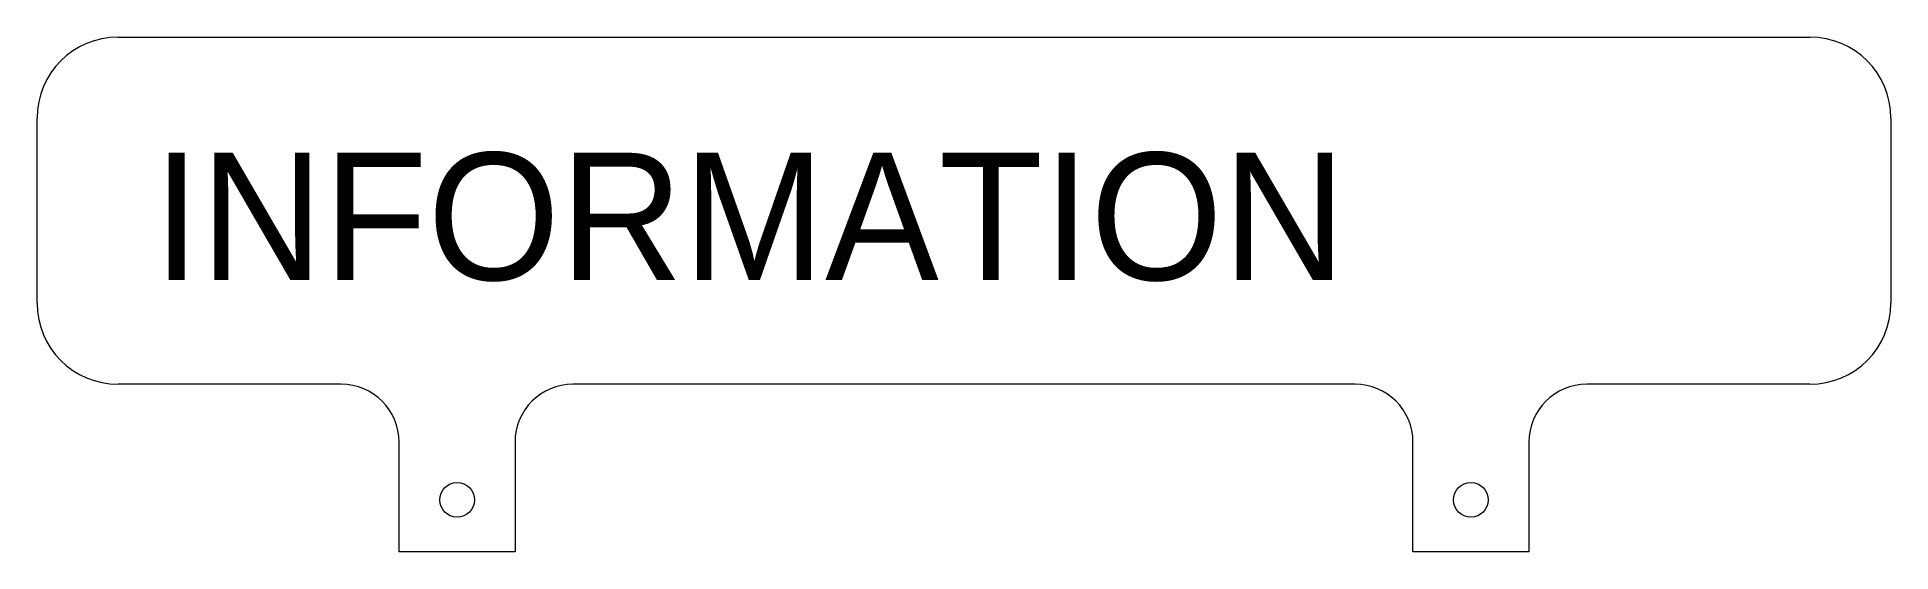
# Model space of a CAD drawing. Header units: millimetres. Extents: x -160 to 160, y 1 to 90.
import ezdxf

# ---------------------------------------------------------------- set-up
doc = ezdxf.new("R2010")
doc.units = ezdxf.units.MM
doc.layers.add('info_text', color=2, linetype='Continuous', lineweight=0, true_color=0xffff00)
doc.layers.add('Information', color=178, linetype='Continuous', lineweight=0, true_color=0x000000)
doc.styles.add('textstyle0', font='')
doc.styles.get('textstyle0').set_extended_font_data('Liberation Sans')

msp = doc.modelspace()

# ---------------------------------------------------------------- linework, layer by layer
at = {"layer": 'Information'}
for p, q in [((-146, 90), (146, 90)), ((-160, 44), (-160, 76)), ((160, 76), (160, 44)), ((-107.5, 30), (-146, 30)), ((67.5, 30), (-67.5, 30)), ((146, 30), (107.5, 30)), ((-97.5, 1), (-97.5, 20)), ((-77.5, 20), (-77.5, 1)), ((77.5, 1), (77.5, 20)), ((97.5, 20), (97.5, 1)), ((-77.5, 1), (-97.5, 1)), ((97.5, 1), (77.5, 1))]:
    msp.add_line(p, q, dxfattribs=at)
for centre in [(-87.5, 10), (87.5, 10)]:
    msp.add_circle(centre, 3, dxfattribs=at)
for centre, radius, start, end in [((-146, 76), 14, 90, 180), ((146, 76), 14, 0, 90), ((-146, 44), 14, 180, 270), ((146, 44), 14, 270, 0), ((-107.5, 20), 10, 0, 90), ((-67.5, 20), 10, 90, 180), ((67.5, 20), 10, 0, 90), ((107.5, 20), 10, 90, 180)]:
    msp.add_arc(centre, radius, start, end, dxfattribs=at)

# ---------------------------------------------------------------- texts
at = {"layer": 'info_text', "insert": (-140, 70), "char_height": 16, "attachment_point": 1, "style": 'textstyle0'}
msp.add_mtext('\\fRadio Stars|b0|i0|c0|p0;\\H22;INFORMATION', dxfattribs=at)

doc.saveas('drawing.dxf')
